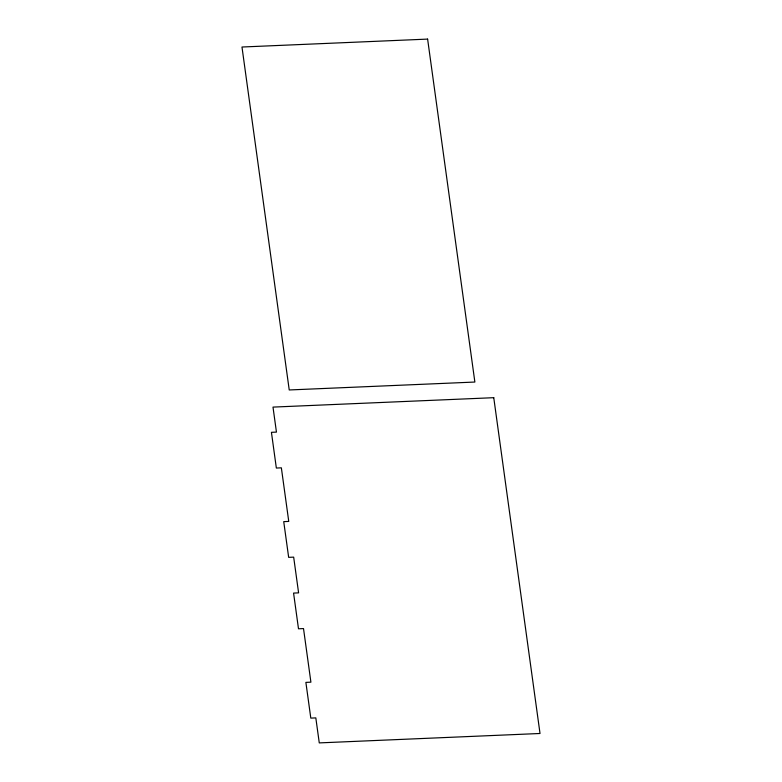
<?xml version="1.0" encoding="UTF-8"?>
<svg xmlns="http://www.w3.org/2000/svg" width="782" height="782" viewBox="0 0 782 782"><rect width="100%" height="100%" fill="white"/><g stroke="black" fill="none" stroke-linecap="round" stroke-linejoin="round"><path stroke-width="1.17" d="M427.617 39.1L241.98 47.018L289.232 389.964L474.87 382.046L427.617 39.1M493.755 397.686L272.996 407.099L276.447 432.104L271.432 432.319L276.349 468.047L281.364 467.832L288.753 521.418L283.729 521.633L288.656 557.351L293.67 557.136L298.597 592.864L293.573 593.079L298.499 628.796L303.514 628.581L310.904 682.168L305.879 682.383L310.806 718.111L315.82 717.896L319.271 742.9L540.02 733.487L493.755 397.686"/></g></svg>
